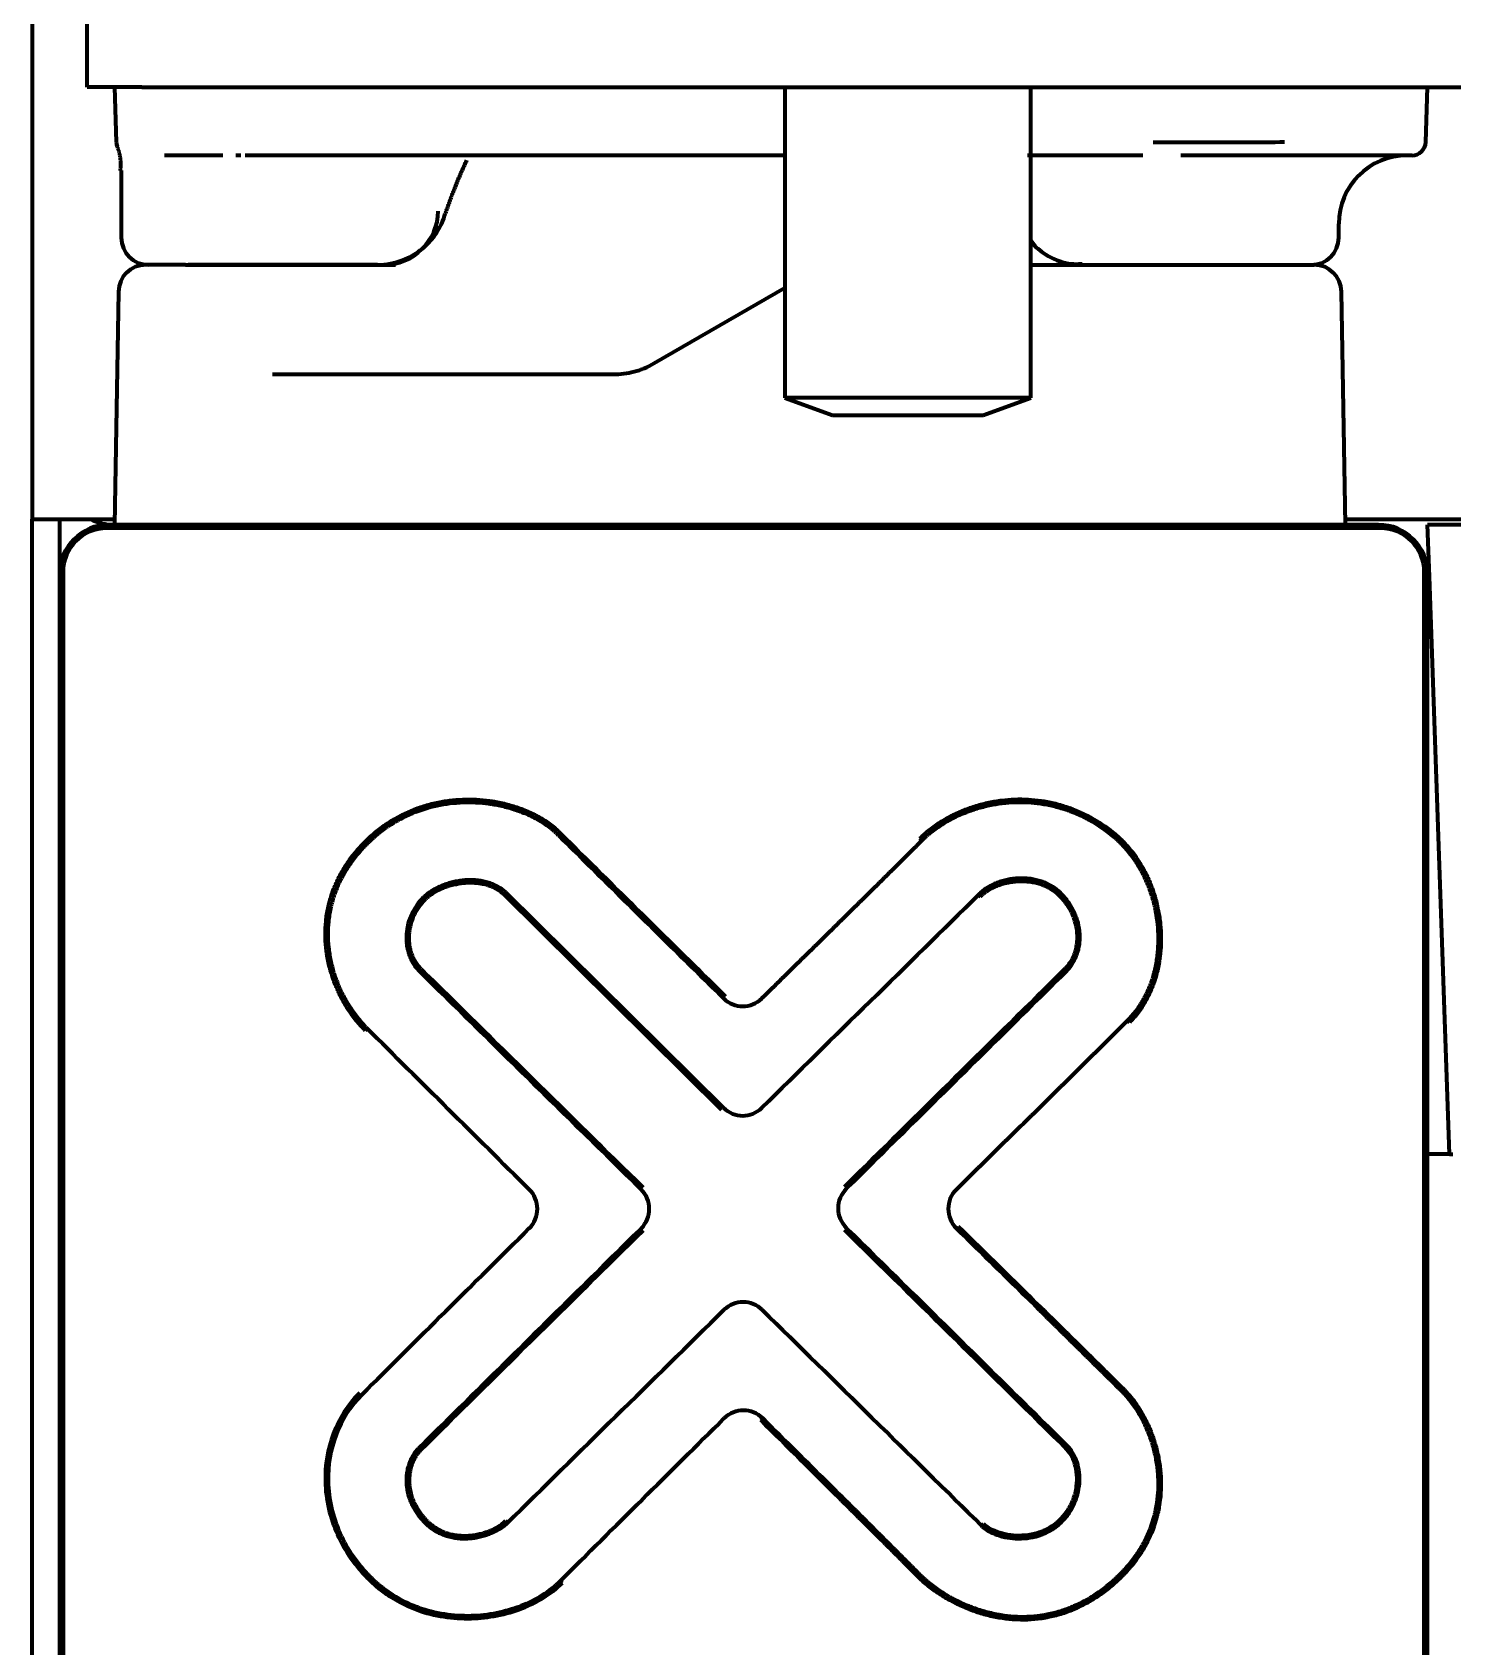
# Model space of a CAD drawing. Header units: inches. Extents: x 904 to 7172, y 213 to 5528.
# Drawn here: x 2797.1 to 2849, y 1995.7 to 2054.7 of the extents above; entities that cross this region are included whole.
import ezdxf

# ---------------------------------------------------------------- set-up
doc = ezdxf.new("R2010")
doc.units = ezdxf.units.IN

msp = doc.modelspace()

# ---------------------------------------------------------------- linework, layer by layer
at = {"linetype": 'Continuous', "lineweight": 70}
for p, q in [((2797.119, 3702.117), (2797.119, 2036.922)), ((2799.119, 2052.722), (2799.119, 3700.722)), ((2801.119, 2052.722), (2799.119, 2052.722)), ((2800.119, 2052.722), (2800.189, 2050.704)), ((2801.119, 2052.722), (2967.119, 2052.722)), ((2824.619, 2052.722), (2824.619, 2041.359)), ((2833.619, 2041.359), (2833.619, 2052.722)), ((2848.048, 2050.704), (2848.119, 2052.722)), ((2804.082, 2050.222), (2801.956, 2050.222)), ((2815.199, 2050.222), (2804.902, 2050.222)), ((2822.601, 2050.222), (2817.007, 2050.222)), ((2837.705, 2050.222), (2836.784, 2050.222)), ((2847.548, 2050.222), (2845.632, 2050.222)), ((2800.369, 2049.672), (2800.369, 2047.222)), ((2844.869, 2047.222), (2844.869, 2047.722)), ((2802.721, 2046.222), (2801.267, 2046.222)), ((2802.721, 2046.222), (2810.399, 2046.222)), ((2809.741, 2046.222), (2802.81, 2046.222)), ((2833.619, 2046.222), (2843.97, 2046.222)), ((2800.267, 2045.239), (2800.119, 2036.722)), ((2819.851, 2042.624), (2824.618, 2045.376)), ((2845.119, 2036.722), (2844.97, 2045.239)), ((2805.902, 2042.222), (2818.351, 2042.222)), ((2833.619, 2041.359), (2824.619, 2041.359)), ((2824.619, 2041.359), (2826.369, 2040.722)), ((2831.869, 2040.722), (2833.619, 2041.359)), ((2826.369, 2040.722), (2831.869, 2040.722)), ((2797.119, 2036.376), (2797.119, 2036.922)), ((2797.119, 2036.922), (2799.119, 2036.922)), ((2797.119, 1990.018), (2797.119, 2036.376)), ((2798.119, 2036.922), (2798.119, 2036.376)), ((2798.119, 2036.376), (2798.119, 2034.922)), ((2799.119, 2036.922), (2800.122, 2036.922)), ((2846.394, 2036.597), (2799.844, 2036.597)), ((2846.319, 2036.722), (2799.919, 2036.722)), ((2845.114, 2036.922), (2871.719, 2036.922)), ((2848.185, 2034.826), (2848.119, 2036.722)), ((2849.387, 2036.722), (2848.119, 2036.722)), ((2798.119, 2034.922), (2798.119, 1988.522)), ((2798.244, 2034.997), (2798.244, 1988.447)), ((2847.994, 1988.447), (2847.994, 2034.997)), ((2848.119, 1988.522), (2848.119, 2034.922)), ((2848.922, 2013.722), (2848.185, 2034.826)), ((2816.362, 2025.361), (2816.433, 2025.431)), ((2829.633, 2025.184), (2829.561, 2025.254)), ((2836.543, 2025.407), (2836.605, 2025.485)), ((2811.41, 2023.097), (2811.481, 2023.026)), ((2814.429, 2023.281), (2814.36, 2023.209)), ((2822.312, 2015.342), (2814.36, 2023.209)), ((2822.382, 2015.413), (2814.429, 2023.281)), ((2831.703, 2023.2), (2831.775, 2023.13)), ((2834.694, 2023.269), (2834.625, 2023.197)), ((2811.257, 2020.417), (2811.328, 2020.488)), ((2834.926, 2020.417), (2834.856, 2020.488)), ((2809.359, 2018.312), (2809.288, 2018.241)), ((2837.147, 2018.6), (2837.218, 2018.529)), ((2848.922, 2013.722), (2848.119, 2013.722)), ((2848.922, 2013.722), (2849.035, 2013.722)), ((2830.895, 2011.003), (2830.965, 2011.074)), ((2836.963, 2005.028), (2837.033, 2005.099)), ((2823.815, 2004.063), (2823.744, 2003.992)), ((2811.226, 2002.954), (2811.296, 2002.883)), ((2834.956, 2003.047), (2834.886, 2002.976)), ((2811.473, 2000.244), (2811.544, 2000.315)), ((2814.49, 2000.244), (2814.42, 2000.315)), ((2831.816, 2000.137), (2831.886, 2000.208)), ((2831.909, 2000.184), (2831.841, 2000.111)), ((2816.48, 1998.038), (2816.41, 1998.108)), ((2829.531, 1998.376), (2829.46, 1998.306))]:
    msp.add_line(p, q, dxfattribs=at)
for centre, radius, start, end in [((2800.689, 2050.722), 0.5, 182, 200.71176), ((2847.548, 2050.722), 0.5, 270, 358), ((2847.369, 2047.722), 2.5, 90, 180), ((2809.958, 2048.222), 2, 270, 359), ((2801.369, 2047.222), 1, 180, 270), ((2835.279, 2048.222), 2, 213.87577, 220.39084), ((2843.869, 2047.222), 1, 270, 0), ((2801.267, 2045.222), 1, 90, 179), ((2835.279, 2048.222), 2, 262.68531, 270), ((2843.97, 2045.222), 1, 1, 90), ((2799.919, 2034.922), 1.8, 90, 180), ((2799.844, 2034.997), 1.6, 90, 180), ((2800.118, 2038.722), 2, 244.16016, 270), ((2846.319, 2034.922), 1.8, 0, 90), ((2846.394, 2034.997), 1.6, 0, 90), ((4243.716, 3464.561), 2026.977, 225.23677, 225.47603), ((4243.716, 3464.561), 2026.877, 225.236811, 225.47603), ((-1482.483, 6400.401), 6145.901, 314.481055, 314.584597), ((6041.111, 5294.03), 4598.751, 225.385511, 225.52738), ((6041.111, 5294.03), 4598.651, 225.38552, 225.52738), ((-2819.547, 7731.504), 8036.665, 314.633821, 314.714601), ((-2819.547, 7731.504), 8036.765, 314.633821, 314.714601), ((2823.085, 2020.126), 1, 225.47603, 314.4864), ((4817.348, 4033.992), 2845.169, 225.109511, 225.277687), ((2823.085, 2016.124), 1, 225.30712, 314.48105), ((2814.58, 2011.716), 1, 314.73047, 45.27769), ((2818.671, 2011.715), 1, 314.61693, 45.52738), ((2827.571, 2011.739), 1, 134.63382, 225.42172), ((2831.595, 2011.717), 1, 134.48075, 225.54834), ((5060.161, -255.091), 3189.776, 134.730473, 134.885454), ((9577.262, -4837.859), 9621.641, 134.61693, 134.685132), ((-3785.93, -4699.843), 9421.512, 45.352629, 45.42172), ((9577.262, -4837.859), 9621.541, 134.61693, 134.685132), ((-3785.93, -4699.843), 9421.412, 45.352632, 45.42172), ((2823.099, 2007.311), 1, 45.50651, 134.48872), ((8265.699, -3533.3), 7767.612, 134.488725, 134.570552), ((-2564.148, -3476.039), 7687.973, 45.422706, 45.506515), ((4859.073, -53.072), 2894.791, 134.713518, 134.88081), ((2823.111, 2003.353), 1, 45.26446, 134.71352)]:
    msp.add_arc(centre, radius, start, end, dxfattribs=at)
for points, degree in [([(2800.217, 2050.543), (2800.387, 2050.126), (2800.329, 2049.671)], 2), ([(2812.226, 2048.097), (2812.535, 2049.05), (2813.003, 2050.042)], 2), ([(2831.703, 2023.2), (2831.715, 2023.211), (2831.727, 2023.223), (2831.739, 2023.234)], 3), ([(2831.815, 2000.136), (2831.823, 2000.128), (2831.832, 2000.119), (2831.841, 2000.111)], 3), ([(2831.885, 2000.208), (2831.893, 2000.2), (2831.901, 2000.192), (2831.909, 2000.184)], 3)]:
    msp.add_open_spline(points, degree=degree, dxfattribs=at)
for points, knots in [([(2842.892, 2050.7), (2842.43, 2050.7), (2841.984, 2050.699), (2841.121, 2050.699), (2840.705, 2050.698), (2839.902, 2050.698), (2839.516, 2050.698), (2839.052, 2050.697), (2838.961, 2050.697), (2838.824, 2050.697), (2838.779, 2050.697), (2838.689, 2050.697), (2838.467, 2050.697), (2838.251, 2050.697), (2838.084, 2050.697)], [0, 0, 0, 0, 0.25, 0.25, 0.5, 0.5, 0.75, 0.75, 0.8125, 0.8125, 0.84375, 0.84375, 0.875, 1, 1, 1, 1]), ([(2804.744, 2050.222), (2804.707, 2050.222), (2804.672, 2050.222), (2804.609, 2050.222), (2804.58, 2050.222), (2804.555, 2050.222)], [0, 0, 0, 0, 0.5, 0.5, 1, 1, 1, 1]), ([(2817.007, 2050.222), (2816.847, 2050.222), (2816.69, 2050.222), (2816.378, 2050.222), (2816.224, 2050.222), (2815.996, 2050.222), (2815.92, 2050.222), (2815.77, 2050.222), (2815.696, 2050.222), (2815.477, 2050.222), (2815.336, 2050.222), (2815.199, 2050.222)], [0, 0, 0, 0, 0.25, 0.25, 0.5, 0.5, 0.625, 0.625, 0.75, 0.75, 1, 1, 1, 1]), ([(2824.684, 2050.222), (2824.626, 2050.222), (2824.564, 2050.222), (2824.431, 2050.222), (2824.36, 2050.222), (2824.247, 2050.222), (2824.208, 2050.222), (2824.128, 2050.222), (2824.086, 2050.222), (2823.96, 2050.222), (2823.786, 2050.222), (2823.601, 2050.222), (2823.457, 2050.222), (2823.408, 2050.222), (2823.31, 2050.222), (2823.26, 2050.222), (2823.111, 2050.222), (2823.01, 2050.222), (2822.807, 2050.222), (2822.704, 2050.222), (2822.601, 2050.222)], [0, 0, 0, 0, 0.125, 0.125, 0.25, 0.25, 0.3125, 0.3125, 0.375, 0.375, 0.5, 0.625, 0.625, 0.6875, 0.6875, 0.75, 0.75, 0.875, 0.875, 1, 1, 1, 1]), ([(2836.784, 2050.222), (2836.648, 2050.222), (2836.508, 2050.222), (2836.291, 2050.222), (2836.217, 2050.222), (2836.104, 2050.222), (2836.067, 2050.222), (2836.009, 2050.222), (2835.99, 2050.222), (2835.952, 2050.222), (2835.933, 2050.222), (2835.761, 2050.222), (2835.607, 2050.222), (2835.377, 2050.222), (2835.3, 2050.222), (2835.185, 2050.222), (2835.146, 2050.222), (2835.07, 2050.222), (2835.032, 2050.222), (2834.919, 2050.222), (2834.844, 2050.222), (2834.733, 2050.222), (2834.697, 2050.222), (2834.624, 2050.222), (2834.588, 2050.222), (2834.411, 2050.222), (2834.276, 2050.222), (2834.085, 2050.222), (2834.023, 2050.222), (2833.933, 2050.222), (2833.904, 2050.222), (2833.846, 2050.222), (2833.818, 2050.222), (2833.681, 2050.222), (2833.581, 2050.222), (2833.493, 2050.222)], [0, 0, 0, 0, 0.125, 0.125, 0.1875, 0.1875, 0.21875, 0.21875, 0.234375, 0.234375, 0.25, 0.25, 0.375, 0.375, 0.4375, 0.4375, 0.46875, 0.46875, 0.5, 0.5, 0.5625, 0.5625, 0.59375, 0.59375, 0.625, 0.625, 0.75, 0.75, 0.8125, 0.8125, 0.84375, 0.84375, 0.875, 0.875, 1, 1, 1, 1]), ([(2842.673, 2050.222), (2842.196, 2050.222), (2841.735, 2050.222), (2840.843, 2050.222), (2840.413, 2050.222), (2839.691, 2050.222), (2839.391, 2050.222), (2839.1, 2050.222)], [0, 0, 0, 0, 0.364573, 0.364573, 0.729145, 0.729145, 1, 1, 1, 1]), ([(2845.632, 2050.222), (2845.588, 2050.222), (2845.532, 2050.222), (2845.399, 2050.222), (2845.322, 2050.222), (2845.147, 2050.222), (2845.048, 2050.222), (2844.829, 2050.222), (2844.71, 2050.222), (2844.519, 2050.222), (2844.452, 2050.222), (2844.349, 2050.222), (2844.314, 2050.222), (2844.243, 2050.222), (2844.207, 2050.222), (2844.025, 2050.222), (2843.872, 2050.222), (2843.553, 2050.222), (2843.386, 2050.222), (2843.04, 2050.222), (2842.86, 2050.222), (2842.673, 2050.222)], [0, 0, 0, 0, 0.125, 0.125, 0.25, 0.25, 0.375, 0.375, 0.5, 0.5, 0.5625, 0.5625, 0.59375, 0.59375, 0.625, 0.625, 0.75, 0.75, 0.875, 0.875, 1, 1, 1, 1]), ([(2809.74, 2046.225), (2810.063, 2046.227), (2810.607, 2046.324), (2811.3, 2046.713), (2811.776, 2047.194), (2812.072, 2047.666), (2812.178, 2047.976), (2812.21, 2048.101)], [0, 0, 0, 0, 0.277003, 0.500772, 0.699755, 0.882713, 1, 1, 1, 1]), ([(2833.604, 2047.065), (2833.769, 2046.887), (2834.185, 2046.537), (2834.863, 2046.249), (2835.324, 2046.245), (2835.495, 2046.263)], [0, 0, 0, 0, 0.343687, 0.764895, 1, 1, 1, 1]), ([(2818.351, 2042.222), (2818.48, 2042.222), (2818.738, 2042.238), (2818.992, 2042.288), (2819.182, 2042.338), (2819.245, 2042.357), (2819.339, 2042.389), (2819.37, 2042.4), (2819.432, 2042.423), (2819.463, 2042.435), (2819.616, 2042.498), (2819.735, 2042.557), (2819.851, 2042.624)], [0, 0, 0, 0, 0.25, 0.5, 0.5, 0.625, 0.625, 0.6875, 0.6875, 0.75, 0.75, 1, 1, 1, 1]), ([(2809.288, 2018.241), (2809.259, 2018.27), (2809.231, 2018.3), (2809.174, 2018.359), (2809.091, 2018.449), (2809.012, 2018.542), (2808.86, 2018.731), (2808.765, 2018.861), (2808.587, 2019.131), (2808.505, 2019.27), (2808.391, 2019.484), (2808.355, 2019.557), (2808.303, 2019.667), (2808.286, 2019.705), (2808.252, 2019.779), (2808.236, 2019.817), (2808.158, 2020.005), (2808.103, 2020.157), (2808.007, 2020.466), (2807.967, 2020.623), (2807.917, 2020.861), (2807.903, 2020.941), (2807.884, 2021.061), (2807.878, 2021.101), (2807.868, 2021.182), (2807.863, 2021.223), (2807.841, 2021.426), (2807.832, 2021.588), (2807.831, 2021.911), (2807.839, 2022.073), (2807.872, 2022.394), (2807.897, 2022.554), (2807.939, 2022.754), (2807.948, 2022.794), (2807.968, 2022.873), (2807.998, 2022.992), (2808.079, 2023.263), (2808.225, 2023.638), (2808.372, 2023.924), (2808.494, 2024.133), (2808.536, 2024.202), (2808.602, 2024.304), (2808.625, 2024.338), (2808.671, 2024.405), (2808.694, 2024.439), (2808.813, 2024.604), (2808.915, 2024.731), (2809.127, 2024.974), (2809.238, 2025.091), (2809.469, 2025.315), (2809.59, 2025.422), (2809.778, 2025.574), (2809.843, 2025.624), (2809.941, 2025.696), (2809.974, 2025.72), (2810.041, 2025.766), (2810.075, 2025.789), (2810.177, 2025.857), (2810.246, 2025.9), (2810.352, 2025.963), (2810.387, 2025.984), (2810.458, 2026.024), (2810.494, 2026.043), (2810.674, 2026.139), (2810.82, 2026.209), (2811.118, 2026.333), (2811.269, 2026.388), (2811.576, 2026.484), (2811.732, 2026.525), (2811.969, 2026.576), (2812.049, 2026.591), (2812.209, 2026.618), (2812.29, 2026.63), (2812.533, 2026.66), (2812.856, 2026.685), (2813.179, 2026.683), (2813.502, 2026.666), (2813.664, 2026.651), (2813.865, 2026.624), (2813.906, 2026.618), (2813.986, 2026.605), (2814.026, 2026.598), (2814.147, 2026.576), (2814.226, 2026.56), (2814.463, 2026.506), (2814.619, 2026.464), (2814.926, 2026.364), (2815.077, 2026.308), (2815.3, 2026.211), (2815.374, 2026.176), (2815.484, 2026.122), (2815.52, 2026.103), (2815.592, 2026.064), (2815.628, 2026.045), (2815.805, 2025.943), (2815.94, 2025.854), (2816.134, 2025.707), (2816.197, 2025.656), (2816.288, 2025.575), (2816.318, 2025.547), (2816.376, 2025.49), (2816.405, 2025.461), (2816.433, 2025.431)], [0, 0, 0, 0, 0.007813, 0.007813, 0.015625, 0.03125, 0.03125, 0.0625, 0.0625, 0.09375, 0.09375, 0.109375, 0.109375, 0.117188, 0.117188, 0.125, 0.125, 0.15625, 0.15625, 0.1875, 0.1875, 0.203125, 0.203125, 0.210938, 0.210938, 0.21875, 0.21875, 0.25, 0.25, 0.28125, 0.28125, 0.3125, 0.3125, 0.320313, 0.320313, 0.328125, 0.34375, 0.375, 0.40625, 0.40625, 0.421875, 0.421875, 0.429687, 0.429687, 0.4375, 0.4375, 0.46875, 0.46875, 0.5, 0.5, 0.53125, 0.53125, 0.546875, 0.546875, 0.554687, 0.554687, 0.5625, 0.5625, 0.578125, 0.578125, 0.585937, 0.585937, 0.59375, 0.59375, 0.625, 0.625, 0.65625, 0.65625, 0.6875, 0.6875, 0.703125, 0.703125, 0.71875, 0.71875, 0.75, 0.78125, 0.78125, 0.8125, 0.8125, 0.820312, 0.820312, 0.828125, 0.828125, 0.84375, 0.84375, 0.875, 0.875, 0.90625, 0.90625, 0.921875, 0.921875, 0.929687, 0.929687, 0.9375, 0.9375, 0.96875, 0.96875, 0.984375, 0.984375, 0.992187, 0.992187, 1, 1, 1, 1]), ([(2809.359, 2018.312), (2809.33, 2018.341), (2809.302, 2018.369), (2809.247, 2018.428), (2809.166, 2018.516), (2809.089, 2018.607), (2808.939, 2018.792), (2808.846, 2018.92), (2808.672, 2019.184), (2808.592, 2019.32), (2808.48, 2019.531), (2808.444, 2019.602), (2808.393, 2019.71), (2808.376, 2019.746), (2808.344, 2019.82), (2808.328, 2019.856), (2808.252, 2020.041), (2808.197, 2020.19), (2808.104, 2020.493), (2808.064, 2020.646), (2808.016, 2020.88), (2808.001, 2020.958), (2807.983, 2021.076), (2807.977, 2021.115), (2807.967, 2021.195), (2807.962, 2021.235), (2807.941, 2021.434), (2807.932, 2021.592), (2807.932, 2021.909), (2807.939, 2022.067), (2807.972, 2022.382), (2807.996, 2022.539), (2808.038, 2022.735), (2808.047, 2022.774), (2808.065, 2022.852), (2808.095, 2022.968), (2808.175, 2023.234), (2808.318, 2023.601), (2808.463, 2023.881), (2808.582, 2024.086), (2808.624, 2024.153), (2808.689, 2024.253), (2808.711, 2024.287), (2808.756, 2024.352), (2808.779, 2024.385), (2808.896, 2024.547), (2808.995, 2024.671), (2809.203, 2024.91), (2809.312, 2025.024), (2809.539, 2025.243), (2809.657, 2025.348), (2809.842, 2025.497), (2809.905, 2025.546), (2810.002, 2025.616), (2810.034, 2025.64), (2810.1, 2025.685), (2810.133, 2025.708), (2810.233, 2025.774), (2810.301, 2025.817), (2810.404, 2025.878), (2810.439, 2025.898), (2810.509, 2025.937), (2810.544, 2025.957), (2810.72, 2026.051), (2810.864, 2026.118), (2811.301, 2026.301), (2811.602, 2026.395), (2811.99, 2026.478), (2812.068, 2026.493), (2812.225, 2026.52), (2812.305, 2026.531), (2812.542, 2026.56), (2812.859, 2026.585), (2813.176, 2026.583), (2813.492, 2026.567), (2813.65, 2026.552), (2813.848, 2026.525), (2813.888, 2026.519), (2813.967, 2026.507), (2814.006, 2026.5), (2814.124, 2026.479), (2814.202, 2026.463), (2814.434, 2026.411), (2814.587, 2026.369), (2814.888, 2026.272), (2815.036, 2026.216), (2815.255, 2026.121), (2815.327, 2026.088), (2815.47, 2026.017), (2815.541, 2025.979), (2815.749, 2025.86), (2815.882, 2025.773), (2816.071, 2025.63), (2816.132, 2025.58), (2816.22, 2025.501), (2816.249, 2025.474), (2816.307, 2025.419), (2816.334, 2025.39), (2816.362, 2025.361)], [0, 0, 0, 0, 0.007812, 0.007812, 0.015625, 0.03125, 0.03125, 0.0625, 0.0625, 0.09375, 0.09375, 0.109375, 0.109375, 0.117187, 0.117187, 0.125, 0.125, 0.15625, 0.15625, 0.1875, 0.1875, 0.203125, 0.203125, 0.210937, 0.210937, 0.21875, 0.21875, 0.25, 0.25, 0.28125, 0.28125, 0.3125, 0.3125, 0.320312, 0.320312, 0.328125, 0.34375, 0.375, 0.40625, 0.40625, 0.421875, 0.421875, 0.429687, 0.429687, 0.4375, 0.4375, 0.46875, 0.46875, 0.5, 0.5, 0.53125, 0.53125, 0.546875, 0.546875, 0.554687, 0.554687, 0.5625, 0.5625, 0.578125, 0.578125, 0.585937, 0.585937, 0.59375, 0.59375, 0.625, 0.625, 0.6875, 0.6875, 0.703125, 0.703125, 0.71875, 0.71875, 0.75, 0.78125, 0.78125, 0.8125, 0.8125, 0.820312, 0.820312, 0.828125, 0.828125, 0.84375, 0.84375, 0.875, 0.875, 0.90625, 0.90625, 0.921875, 0.921875, 0.9375, 0.9375, 0.96875, 0.96875, 0.984375, 0.984375, 0.992187, 0.992187, 1, 1, 1, 1]), ([(2829.561, 2025.254), (2829.618, 2025.312), (2829.677, 2025.367), (2829.768, 2025.448), (2829.798, 2025.474), (2829.86, 2025.526), (2829.891, 2025.552), (2830.049, 2025.677), (2830.179, 2025.769), (2830.448, 2025.939), (2830.586, 2026.018), (2830.87, 2026.163), (2831.015, 2026.229), (2831.239, 2026.318), (2831.315, 2026.347), (2831.467, 2026.4), (2831.543, 2026.425), (2831.772, 2026.494), (2831.927, 2026.534), (2832.238, 2026.6), (2832.551, 2026.652), (2832.87, 2026.678), (2833.07, 2026.685), (2833.111, 2026.686), (2833.191, 2026.687), (2833.232, 2026.687), (2833.352, 2026.686), (2833.433, 2026.683), (2833.672, 2026.67), (2833.831, 2026.655), (2834.146, 2026.609), (2834.459, 2026.55), (2834.767, 2026.462), (2834.958, 2026.397), (2834.996, 2026.384), (2835.072, 2026.357), (2835.185, 2026.314), (2835.371, 2026.237), (2835.517, 2026.169), (2835.661, 2026.097), (2835.733, 2026.06), (2836.085, 2025.865), (2836.352, 2025.686), (2836.605, 2025.485)], [0, 0, 0, 0, 0.03125, 0.03125, 0.046875, 0.046875, 0.0625, 0.0625, 0.125, 0.125, 0.1875, 0.1875, 0.25, 0.25, 0.28125, 0.28125, 0.3125, 0.3125, 0.375, 0.375, 0.4375, 0.5, 0.5, 0.515625, 0.515625, 0.53125, 0.53125, 0.5625, 0.5625, 0.625, 0.625, 0.6875, 0.75, 0.75, 0.765625, 0.765625, 0.78125, 0.8125, 0.84375, 0.84375, 0.875, 0.875, 1, 1, 1, 1]), ([(2829.633, 2025.184), (2829.688, 2025.24), (2829.746, 2025.295), (2829.835, 2025.374), (2829.865, 2025.4), (2829.926, 2025.451), (2829.956, 2025.476), (2830.111, 2025.598), (2830.239, 2025.688), (2830.502, 2025.856), (2830.638, 2025.933), (2830.917, 2026.074), (2831.059, 2026.139), (2831.279, 2026.227), (2831.353, 2026.255), (2831.502, 2026.307), (2831.577, 2026.331), (2831.802, 2026.399), (2831.954, 2026.438), (2832.259, 2026.502), (2832.566, 2026.553), (2832.879, 2026.578), (2833.076, 2026.585), (2833.115, 2026.586), (2833.194, 2026.587), (2833.234, 2026.587), (2833.352, 2026.586), (2833.431, 2026.583), (2833.666, 2026.57), (2833.822, 2026.555), (2834.131, 2026.51), (2834.438, 2026.452), (2834.74, 2026.365), (2834.927, 2026.302), (2834.965, 2026.289), (2835.039, 2026.262), (2835.15, 2026.22), (2835.332, 2026.145), (2835.475, 2026.078), (2835.617, 2026.008), (2835.687, 2025.971), (2836.033, 2025.78), (2836.295, 2025.604), (2836.543, 2025.407)], [0, 0, 0, 0, 0.03125, 0.03125, 0.046875, 0.046875, 0.0625, 0.0625, 0.125, 0.125, 0.1875, 0.1875, 0.25, 0.25, 0.28125, 0.28125, 0.3125, 0.3125, 0.375, 0.375, 0.4375, 0.5, 0.5, 0.515625, 0.515625, 0.53125, 0.53125, 0.5625, 0.5625, 0.625, 0.625, 0.6875, 0.75, 0.75, 0.765625, 0.765625, 0.78125, 0.8125, 0.84375, 0.84375, 0.875, 0.875, 1, 1, 1, 1]), ([(2823.786, 2019.413), (2824.275, 2019.893), (2824.763, 2020.373), (2825.739, 2021.333), (2826.227, 2021.813), (2827.202, 2022.774), (2827.69, 2023.254), (2828.42, 2023.976), (2828.663, 2024.217), (2829.028, 2024.579), (2829.149, 2024.699), (2829.331, 2024.881), (2829.391, 2024.941), (2829.512, 2025.062), (2829.572, 2025.123), (2829.633, 2025.184)], [0, 0, 0, 0, 0.25, 0.25, 0.5, 0.5, 0.75, 0.75, 0.875, 0.875, 0.9375, 0.9375, 0.96875, 0.96875, 1, 1, 1, 1]), ([(2836.543, 2025.407), (2836.668, 2025.307), (2836.786, 2025.201), (2837.009, 2024.976), (2837.113, 2024.858), (2837.261, 2024.672), (2837.332, 2024.577), (2837.4, 2024.479), (2837.444, 2024.412), (2837.466, 2024.379), (2837.573, 2024.21), (2837.651, 2024.072), (2837.792, 2023.79), (2837.856, 2023.647), (2837.97, 2023.353), (2838.02, 2023.204), (2838.086, 2022.975), (2838.106, 2022.899), (2838.133, 2022.782), (2838.142, 2022.743), (2838.159, 2022.665), (2838.167, 2022.627), (2838.204, 2022.432), (2838.25, 2022.119), (2838.268, 2021.804), (2838.272, 2021.489), (2838.267, 2021.331), (2838.251, 2021.133), (2838.247, 2021.093), (2838.239, 2021.014), (2838.234, 2020.974), (2838.219, 2020.856), (2838.207, 2020.777), (2838.164, 2020.541), (2838.129, 2020.387), (2838.041, 2020.083), (2837.989, 2019.934), (2837.869, 2019.643), (2837.8, 2019.5), (2837.701, 2019.326), (2837.681, 2019.291), (2837.64, 2019.223), (2837.576, 2019.122), (2837.508, 2019.024), (2837.364, 2018.834), (2837.26, 2018.714), (2837.147, 2018.6)], [0, 0, 0, 0, 0.0625, 0.0625, 0.125, 0.125, 0.15625, 0.171875, 0.171875, 0.1875, 0.1875, 0.25, 0.25, 0.3125, 0.3125, 0.375, 0.375, 0.40625, 0.40625, 0.421875, 0.421875, 0.4375, 0.4375, 0.5, 0.5625, 0.5625, 0.625, 0.625, 0.640625, 0.640625, 0.65625, 0.65625, 0.6875, 0.6875, 0.75, 0.75, 0.8125, 0.8125, 0.875, 0.875, 0.890625, 0.890625, 0.90625, 0.9375, 0.9375, 1, 1, 1, 1]), ([(2836.605, 2025.485), (2836.733, 2025.383), (2836.854, 2025.275), (2837.081, 2025.045), (2837.188, 2024.924), (2837.339, 2024.734), (2837.412, 2024.637), (2837.482, 2024.537), (2837.527, 2024.469), (2837.549, 2024.435), (2837.658, 2024.263), (2837.738, 2024.121), (2837.883, 2023.833), (2837.948, 2023.686), (2838.064, 2023.386), (2838.115, 2023.234), (2838.182, 2023), (2838.203, 2022.922), (2838.231, 2022.803), (2838.24, 2022.763), (2838.257, 2022.683), (2838.266, 2022.644), (2838.304, 2022.444), (2838.35, 2022.125), (2838.368, 2021.803), (2838.372, 2021.481), (2838.366, 2021.319), (2838.35, 2021.117), (2838.346, 2021.076), (2838.337, 2020.995), (2838.333, 2020.955), (2838.322, 2020.874), (2838.316, 2020.833), (2838.304, 2020.753), (2838.297, 2020.713), (2838.261, 2020.512), (2838.224, 2020.354), (2838.133, 2020.044), (2838.08, 2019.892), (2837.956, 2019.594), (2837.886, 2019.448), (2837.785, 2019.271), (2837.764, 2019.235), (2837.722, 2019.166), (2837.657, 2019.062), (2837.587, 2018.963), (2837.44, 2018.768), (2837.334, 2018.645), (2837.218, 2018.529)], [0, 0, 0, 0, 0.0625, 0.0625, 0.125, 0.125, 0.15625, 0.171875, 0.171875, 0.1875, 0.1875, 0.25, 0.25, 0.3125, 0.3125, 0.375, 0.375, 0.40625, 0.40625, 0.421875, 0.421875, 0.4375, 0.4375, 0.5, 0.5625, 0.5625, 0.625, 0.625, 0.640625, 0.640625, 0.65625, 0.65625, 0.671875, 0.671875, 0.6875, 0.6875, 0.75, 0.75, 0.8125, 0.8125, 0.875, 0.875, 0.890625, 0.890625, 0.90625, 0.9375, 0.9375, 1, 1, 1, 1]), ([(2814.429, 2023.281), (2814.427, 2023.283), (2814.426, 2023.284), (2814.422, 2023.287), (2814.418, 2023.292), (2814.406, 2023.302), (2814.384, 2023.322), (2814.338, 2023.36), (2814.297, 2023.391), (2814.213, 2023.449), (2814.154, 2023.485), (2814.063, 2023.532), (2814.032, 2023.547), (2813.969, 2023.575), (2813.937, 2023.588), (2813.841, 2023.625), (2813.776, 2023.645), (2813.645, 2023.679), (2813.578, 2023.693), (2813.444, 2023.715), (2813.376, 2023.722), (2813.273, 2023.729), (2813.239, 2023.731), (2813.17, 2023.733), (2813.136, 2023.733), (2813.032, 2023.732), (2812.963, 2023.728), (2812.827, 2023.716), (2812.692, 2023.699), (2812.558, 2023.672), (2812.426, 2023.641), (2812.36, 2023.622), (2812.262, 2023.592), (2812.23, 2023.581), (2812.165, 2023.558), (2812.133, 2023.545), (2812.037, 2023.507), (2811.975, 2023.479), (2811.853, 2023.418), (2811.793, 2023.385), (2811.677, 2023.314), (2811.621, 2023.275), (2811.539, 2023.212), (2811.512, 2023.19), (2811.46, 2023.145), (2811.435, 2023.121), (2811.41, 2023.097)], [0, 0, 0, 0, 0.001953, 0.001953, 0.003906, 0.007812, 0.015625, 0.03125, 0.0625, 0.0625, 0.125, 0.125, 0.15625, 0.15625, 0.1875, 0.1875, 0.25, 0.25, 0.3125, 0.3125, 0.375, 0.375, 0.40625, 0.40625, 0.4375, 0.4375, 0.5, 0.5, 0.5625, 0.625, 0.625, 0.6875, 0.6875, 0.71875, 0.71875, 0.75, 0.75, 0.8125, 0.8125, 0.875, 0.875, 0.9375, 0.9375, 0.96875, 0.96875, 1, 1, 1, 1]), ([(2814.36, 2023.209), (2814.311, 2023.254), (2814.26, 2023.295), (2814.153, 2023.369), (2814.097, 2023.402), (2814.01, 2023.447), (2813.98, 2023.461), (2813.92, 2023.487), (2813.89, 2023.5), (2813.798, 2023.534), (2813.736, 2023.553), (2813.611, 2023.584), (2813.547, 2023.597), (2813.419, 2023.617), (2813.354, 2023.624), (2813.256, 2023.63), (2813.223, 2023.632), (2813.158, 2023.633), (2813.125, 2023.633), (2813.027, 2023.632), (2812.961, 2023.628), (2812.766, 2023.61), (2812.638, 2023.589), (2812.449, 2023.543), (2812.387, 2023.526), (2812.293, 2023.497), (2812.263, 2023.486), (2812.201, 2023.464), (2812.17, 2023.453), (2812.079, 2023.416), (2812.02, 2023.389), (2811.903, 2023.332), (2811.846, 2023.3), (2811.735, 2023.232), (2811.682, 2023.196), (2811.604, 2023.136), (2811.578, 2023.115), (2811.528, 2023.072), (2811.504, 2023.049), (2811.481, 2023.026)], [0, 0, 0, 0, 0.0625, 0.0625, 0.125, 0.125, 0.15625, 0.15625, 0.1875, 0.1875, 0.25, 0.25, 0.3125, 0.3125, 0.375, 0.375, 0.40625, 0.40625, 0.4375, 0.4375, 0.5, 0.5, 0.625, 0.625, 0.6875, 0.6875, 0.71875, 0.71875, 0.75, 0.75, 0.8125, 0.8125, 0.875, 0.875, 0.9375, 0.9375, 0.96875, 0.96875, 1, 1, 1, 1]), ([(2834.694, 2023.269), (2834.597, 2023.364), (2834.49, 2023.445), (2834.345, 2023.532), (2834.316, 2023.549), (2834.256, 2023.58), (2834.225, 2023.595), (2834.134, 2023.637), (2834.072, 2023.661), (2833.945, 2023.704), (2833.881, 2023.722), (2833.783, 2023.745), (2833.75, 2023.752), (2833.684, 2023.765), (2833.651, 2023.77), (2833.55, 2023.784), (2833.416, 2023.797), (2833.281, 2023.799), (2833.18, 2023.796), (2833.146, 2023.794), (2833.079, 2023.79), (2833.045, 2023.787), (2832.945, 2023.776), (2832.879, 2023.767), (2832.747, 2023.742), (2832.682, 2023.727), (2832.552, 2023.693), (2832.488, 2023.673), (2832.392, 2023.638), (2832.361, 2023.626), (2832.298, 2023.601), (2832.268, 2023.587), (2832.176, 2023.545), (2832.117, 2023.514), (2832.001, 2023.446), (2831.945, 2023.409), (2831.878, 2023.358), (2831.864, 2023.347), (2831.838, 2023.326), (2831.799, 2023.293), (2831.762, 2023.259), (2831.738, 2023.235)], [0, 0, 0, 0, 0.125, 0.125, 0.15625, 0.15625, 0.1875, 0.1875, 0.25, 0.25, 0.3125, 0.3125, 0.34375, 0.34375, 0.375, 0.375, 0.4375, 0.5, 0.5, 0.53125, 0.53125, 0.5625, 0.5625, 0.625, 0.625, 0.6875, 0.6875, 0.75, 0.75, 0.78125, 0.78125, 0.8125, 0.8125, 0.875, 0.875, 0.9375, 0.9375, 0.953125, 0.953125, 0.96875, 1, 1, 1, 1]), ([(2831.775, 2023.13), (2831.786, 2023.142), (2831.798, 2023.153), (2831.821, 2023.177), (2831.856, 2023.211), (2831.894, 2023.243), (2831.945, 2023.284), (2831.971, 2023.303), (2832.024, 2023.341), (2832.052, 2023.358), (2832.134, 2023.409), (2832.191, 2023.44), (2832.308, 2023.497), (2832.368, 2023.522), (2832.46, 2023.557), (2832.491, 2023.567), (2832.553, 2023.588), (2832.584, 2023.597), (2832.677, 2023.623), (2832.74, 2023.638), (2832.867, 2023.663), (2832.931, 2023.673), (2833.028, 2023.685), (2833.06, 2023.688), (2833.125, 2023.693), (2833.158, 2023.695), (2833.256, 2023.699), (2833.386, 2023.698), (2833.516, 2023.687), (2833.613, 2023.675), (2833.645, 2023.67), (2833.71, 2023.658), (2833.741, 2023.652), (2833.836, 2023.631), (2833.899, 2023.614), (2834.021, 2023.573), (2834.081, 2023.55), (2834.17, 2023.511), (2834.199, 2023.496), (2834.257, 2023.466), (2834.286, 2023.451), (2834.427, 2023.368), (2834.531, 2023.289), (2834.625, 2023.197)], [0, 0, 0, 0, 0.015625, 0.015625, 0.03125, 0.0625, 0.0625, 0.09375, 0.09375, 0.125, 0.125, 0.1875, 0.1875, 0.25, 0.25, 0.28125, 0.28125, 0.3125, 0.3125, 0.375, 0.375, 0.4375, 0.4375, 0.46875, 0.46875, 0.5, 0.5, 0.5625, 0.625, 0.625, 0.65625, 0.65625, 0.6875, 0.6875, 0.75, 0.75, 0.8125, 0.8125, 0.84375, 0.84375, 0.875, 0.875, 1, 1, 1, 1]), ([(2811.41, 2023.097), (2811.322, 2023.009), (2811.243, 2022.914), (2811.154, 2022.787), (2811.137, 2022.761), (2811.104, 2022.709), (2811.088, 2022.682), (2811.041, 2022.602), (2811.013, 2022.547), (2810.935, 2022.38), (2810.893, 2022.265), (2810.853, 2022.115), (2810.846, 2022.085), (2810.833, 2022.024), (2810.827, 2021.994), (2810.811, 2021.902), (2810.795, 2021.781), (2810.791, 2021.658), (2810.792, 2021.535), (2810.796, 2021.473), (2810.805, 2021.381), (2810.809, 2021.35), (2810.819, 2021.288), (2810.825, 2021.258), (2810.837, 2021.197), (2810.844, 2021.167), (2810.86, 2021.106), (2810.869, 2021.077), (2810.897, 2020.989), (2810.919, 2020.931), (2810.969, 2020.819), (2810.998, 2020.764), (2811.045, 2020.685), (2811.062, 2020.659), (2811.097, 2020.607), (2811.115, 2020.582), (2811.172, 2020.508), (2811.213, 2020.461), (2811.257, 2020.417)], [0, 0, 0, 0, 0.125, 0.125, 0.15625, 0.15625, 0.1875, 0.1875, 0.25, 0.25, 0.375, 0.375, 0.40625, 0.40625, 0.4375, 0.4375, 0.5, 0.5625, 0.5625, 0.625, 0.625, 0.65625, 0.65625, 0.6875, 0.6875, 0.71875, 0.71875, 0.75, 0.75, 0.8125, 0.8125, 0.875, 0.875, 0.90625, 0.90625, 0.9375, 0.9375, 1, 1, 1, 1]), ([(2811.328, 2020.488), (2811.286, 2020.53), (2811.247, 2020.574), (2811.193, 2020.644), (2811.176, 2020.668), (2811.143, 2020.717), (2811.127, 2020.742), (2811.083, 2020.817), (2811.056, 2020.869), (2811.009, 2020.975), (2810.989, 2021.03), (2810.962, 2021.114), (2810.954, 2021.142), (2810.94, 2021.199), (2810.933, 2021.228), (2810.921, 2021.285), (2810.916, 2021.314), (2810.907, 2021.372), (2810.904, 2021.402), (2810.895, 2021.49), (2810.892, 2021.548), (2810.891, 2021.664), (2810.896, 2021.78), (2810.911, 2021.896), (2810.926, 2021.982), (2810.932, 2022.011), (2810.945, 2022.068), (2810.952, 2022.097), (2810.99, 2022.238), (2811.03, 2022.348), (2811.104, 2022.506), (2811.131, 2022.558), (2811.175, 2022.634), (2811.19, 2022.659), (2811.222, 2022.709), (2811.238, 2022.733), (2811.322, 2022.853), (2811.398, 2022.943), (2811.481, 2023.026)], [0, 0, 0, 0, 0.0625, 0.0625, 0.09375, 0.09375, 0.125, 0.125, 0.1875, 0.1875, 0.25, 0.25, 0.28125, 0.28125, 0.3125, 0.3125, 0.34375, 0.34375, 0.375, 0.375, 0.4375, 0.4375, 0.5, 0.5625, 0.5625, 0.59375, 0.59375, 0.625, 0.625, 0.75, 0.75, 0.8125, 0.8125, 0.84375, 0.84375, 0.875, 0.875, 1, 1, 1, 1]), ([(2834.625, 2023.197), (2834.67, 2023.153), (2834.714, 2023.107), (2834.797, 2023.013), (2834.836, 2022.964), (2834.948, 2022.814), (2835.014, 2022.708), (2835.086, 2022.568), (2835.1, 2022.539), (2835.126, 2022.482), (2835.139, 2022.453), (2835.175, 2022.366), (2835.196, 2022.307), (2835.251, 2022.128), (2835.277, 2022.006), (2835.296, 2021.849), (2835.299, 2021.818), (2835.303, 2021.755), (2835.305, 2021.723), (2835.307, 2021.629), (2835.305, 2021.566), (2835.298, 2021.472), (2835.295, 2021.441), (2835.287, 2021.378), (2835.282, 2021.347), (2835.265, 2021.254), (2835.251, 2021.193), (2835.215, 2021.073), (2835.194, 2021.014), (2835.157, 2020.928), (2835.137, 2020.885), (2835.116, 2020.843), (2835.101, 2020.816), (2835.093, 2020.802), (2835.053, 2020.733), (2834.983, 2020.628), (2834.9, 2020.533), (2834.855, 2020.488)], [0, 0, 0, 0, 0.0625, 0.0625, 0.125, 0.125, 0.25, 0.25, 0.28125, 0.28125, 0.3125, 0.3125, 0.375, 0.375, 0.5, 0.5, 0.53125, 0.53125, 0.5625, 0.5625, 0.625, 0.625, 0.65625, 0.65625, 0.6875, 0.6875, 0.75, 0.75, 0.8125, 0.8125, 0.84375, 0.859375, 0.859375, 0.875, 0.875, 0.9375, 1, 1, 1, 1]), ([(2834.926, 2020.417), (2834.973, 2020.465), (2835.06, 2020.564), (2835.134, 2020.675), (2835.176, 2020.747), (2835.185, 2020.761), (2835.201, 2020.79), (2835.224, 2020.834), (2835.245, 2020.879), (2835.284, 2020.97), (2835.306, 2021.032), (2835.345, 2021.157), (2835.36, 2021.221), (2835.379, 2021.319), (2835.384, 2021.352), (2835.393, 2021.418), (2835.397, 2021.451), (2835.405, 2021.55), (2835.407, 2021.616), (2835.405, 2021.715), (2835.404, 2021.749), (2835.4, 2021.815), (2835.397, 2021.848), (2835.378, 2022.013), (2835.351, 2022.142), (2835.293, 2022.33), (2835.271, 2022.392), (2835.234, 2022.484), (2835.221, 2022.515), (2835.194, 2022.575), (2835.179, 2022.605), (2835.104, 2022.753), (2835.034, 2022.865), (2834.917, 2023.023), (2834.875, 2023.075), (2834.788, 2023.174), (2834.742, 2023.223), (2834.694, 2023.269)], [0, 0, 0, 0, 0.0625, 0.125, 0.125, 0.140625, 0.140625, 0.15625, 0.1875, 0.1875, 0.25, 0.25, 0.3125, 0.3125, 0.34375, 0.34375, 0.375, 0.375, 0.4375, 0.4375, 0.46875, 0.46875, 0.5, 0.5, 0.625, 0.625, 0.6875, 0.6875, 0.71875, 0.71875, 0.75, 0.75, 0.875, 0.875, 0.9375, 0.9375, 1, 1, 1, 1]), ([(2837.147, 2018.6), (2837.018, 2018.471), (2836.888, 2018.342), (2836.629, 2018.083), (2836.499, 2017.954), (2836.109, 2017.568), (2835.329, 2016.795), (2834.547, 2016.024), (2833.504, 2014.996), (2832.983, 2014.483), (2831.939, 2013.456), (2831.417, 2012.943), (2830.894, 2012.43)], [0, 0, 0, 0, 0.0625, 0.0625, 0.125, 0.125, 0.25, 0.5, 0.5, 0.75, 0.75, 1, 1, 1, 1]), ([(2830.895, 2011.003), (2831.908, 2010.009), (2832.921, 2009.015), (2834.439, 2007.522), (2834.944, 2007.024), (2835.702, 2006.277), (2836.081, 2005.903), (2836.459, 2005.529), (2836.711, 2005.279), (2836.837, 2005.154), (2836.963, 2005.028)], [0, 0, 0, 0, 0.5, 0.5, 0.75, 0.75, 0.875, 0.9375, 0.9375, 1, 1, 1, 1]), ([(2830.965, 2011.074), (2831.978, 2010.08), (2832.991, 2009.086), (2834.509, 2007.593), (2835.015, 2007.095), (2835.773, 2006.348), (2836.152, 2005.974), (2836.53, 2005.6), (2836.782, 2005.35), (2836.908, 2005.225), (2837.033, 2005.099)], [0, 0, 0, 0, 0.5, 0.5, 0.75, 0.75, 0.875, 0.9375, 0.9375, 1, 1, 1, 1]), ([(2837.033, 2005.099), (2837.093, 2005.04), (2837.149, 2004.978), (2837.232, 2004.883), (2837.259, 2004.851), (2837.311, 2004.786), (2837.337, 2004.753), (2837.462, 2004.588), (2837.554, 2004.45), (2837.724, 2004.166), (2837.801, 2004.02), (2837.907, 2003.795), (2837.941, 2003.718), (2837.988, 2003.603), (2838.004, 2003.564), (2838.034, 2003.486), (2838.048, 2003.447), (2838.118, 2003.251), (2838.167, 2003.093), (2838.248, 2002.773), (2838.282, 2002.611), (2838.321, 2002.365), (2838.332, 2002.283), (2838.345, 2002.159), (2838.349, 2002.117), (2838.356, 2002.034), (2838.359, 2001.992), (2838.371, 2001.784), (2838.373, 2001.618), (2838.359, 2001.288), (2838.343, 2001.124), (2838.307, 2000.878), (2838.286, 2000.756), (2838.259, 2000.634), (2838.24, 2000.552), (2838.23, 2000.512), (2838.136, 2000.148), (2838.018, 1999.839), (2837.792, 1999.398), (2837.709, 1999.254), (2837.595, 1999.079), (2837.572, 1999.044), (2837.524, 1998.976), (2837.453, 1998.874), (2837.377, 1998.776), (2837.222, 1998.583), (2837.113, 1998.461), (2836.885, 1998.226), (2836.766, 1998.113), (2836.519, 1997.898), (2836.39, 1997.794), (2836.191, 1997.647), (2836.123, 1997.599), (2835.984, 1997.506), (2835.914, 1997.461), (2835.807, 1997.396), (2835.772, 1997.375), (2835.699, 1997.334), (2835.663, 1997.313), (2835.553, 1997.254), (2835.479, 1997.216), (2835.256, 1997.108), (2835.104, 1997.044), (2834.796, 1996.931), (2834.638, 1996.883), (2834.398, 1996.823), (2834.277, 1996.796), (2834.154, 1996.773), (2834.072, 1996.759), (2834.031, 1996.753), (2833.825, 1996.724), (2833.661, 1996.709), (2833.332, 1996.697), (2833.004, 1996.702), (2832.677, 1996.738), (2832.472, 1996.771), (2832.431, 1996.778), (2832.35, 1996.793), (2832.309, 1996.801), (2832.186, 1996.827), (2832.106, 1996.845), (2831.865, 1996.907), (2831.707, 1996.955), (2831.397, 1997.064), (2831.244, 1997.126), (2830.943, 1997.261), (2830.795, 1997.335), (2830.613, 1997.436), (2830.577, 1997.457), (2830.505, 1997.499), (2830.399, 1997.563), (2830.294, 1997.63), (2830.088, 1997.768), (2829.956, 1997.867), (2829.764, 1998.023), (2829.701, 1998.077), (2829.578, 1998.189), (2829.518, 1998.246), (2829.46, 1998.306)], [0, 0, 0, 0, 0.015625, 0.015625, 0.023437, 0.023437, 0.03125, 0.03125, 0.0625, 0.0625, 0.09375, 0.09375, 0.109375, 0.109375, 0.117187, 0.117187, 0.125, 0.125, 0.15625, 0.15625, 0.1875, 0.1875, 0.203125, 0.203125, 0.210937, 0.210937, 0.21875, 0.21875, 0.25, 0.25, 0.28125, 0.28125, 0.296875, 0.304687, 0.304687, 0.3125, 0.3125, 0.375, 0.375, 0.40625, 0.40625, 0.414062, 0.414062, 0.421875, 0.4375, 0.4375, 0.46875, 0.46875, 0.5, 0.5, 0.53125, 0.53125, 0.546875, 0.546875, 0.5625, 0.5625, 0.570312, 0.570312, 0.578125, 0.578125, 0.59375, 0.59375, 0.625, 0.625, 0.65625, 0.65625, 0.671875, 0.679687, 0.679687, 0.6875, 0.6875, 0.71875, 0.71875, 0.75, 0.78125, 0.78125, 0.789062, 0.789062, 0.796875, 0.796875, 0.8125, 0.8125, 0.84375, 0.84375, 0.875, 0.875, 0.90625, 0.90625, 0.914062, 0.914062, 0.921875, 0.9375, 0.9375, 0.96875, 0.96875, 0.984375, 0.984375, 1, 1, 1, 1]), ([(2816.48, 1998.038), (2816.067, 1997.626), (2815.005, 1996.991), (2813.133, 1996.625), (2811.467, 1996.874), (2810.385, 1997.405), (2809.88, 1997.765), (2809.61, 1997.993), (2809.422, 1998.173), (2809.245, 1998.357), (2809.024, 1998.607), (2808.669, 1999.071), (2808.255, 1999.799), (2807.934, 2000.752), (2807.698, 2002.603), (2808.24, 2004.15), (2809.092, 2004.996)], [0, 0, 0, 0, 0.113505, 0.237483, 0.367791, 0.436884, 0.471431, 0.488704, 0.505977, 0.522291, 0.538605, 0.571232, 0.636486, 0.701741, 0.766995, 1, 1, 1, 1]), ([(2809.49, 1998.248), (2809.432, 1998.306), (2809.318, 1998.424), (2809.102, 1998.671), (2808.752, 1999.126), (2808.346, 1999.84), (2808.032, 2000.775), (2807.801, 2002.588), (2808.332, 2004.101), (2809.162, 2004.926)], [0, 0, 0, 0, 0.033022, 0.066044, 0.132088, 0.264176, 0.396264, 0.528352, 1, 1, 1, 1]), ([(2836.963, 2005.028), (2837.021, 2004.97), (2837.076, 2004.91), (2837.157, 2004.817), (2837.183, 2004.785), (2837.235, 2004.722), (2837.26, 2004.689), (2837.383, 2004.527), (2837.473, 2004.392), (2837.639, 2004.114), (2837.714, 2003.97), (2837.818, 2003.749), (2837.851, 2003.674), (2837.913, 2003.523), (2837.942, 2003.446), (2838.024, 2003.216), (2838.072, 2003.061), (2838.152, 2002.747), (2838.184, 2002.588), (2838.222, 2002.348), (2838.233, 2002.267), (2838.25, 2002.104), (2838.257, 2002.023), (2838.271, 2001.778), (2838.273, 2001.616), (2838.259, 2001.292), (2838.243, 2001.131), (2838.208, 2000.89), (2838.187, 2000.77), (2838.16, 2000.65), (2838.142, 2000.571), (2838.132, 2000.531), (2838.039, 2000.174), (2837.923, 1999.872), (2837.701, 1999.44), (2837.619, 1999.299), (2837.507, 1999.127), (2837.484, 1999.093), (2837.438, 1999.026), (2837.367, 1998.927), (2837.293, 1998.83), (2837.141, 1998.642), (2837.034, 1998.522), (2836.81, 1998.292), (2836.693, 1998.182), (2836.45, 1997.971), (2836.325, 1997.87), (2836.129, 1997.726), (2836.062, 1997.679), (2835.926, 1997.588), (2835.858, 1997.544), (2835.753, 1997.48), (2835.718, 1997.46), (2835.647, 1997.419), (2835.611, 1997.399), (2835.504, 1997.341), (2835.431, 1997.304), (2835.212, 1997.198), (2835.064, 1997.135), (2834.761, 1997.025), (2834.607, 1996.978), (2834.371, 1996.919), (2834.253, 1996.893), (2834.132, 1996.871), (2834.052, 1996.857), (2834.011, 1996.851), (2833.809, 1996.823), (2833.648, 1996.809), (2833.326, 1996.797), (2833.004, 1996.802), (2832.684, 1996.838), (2832.483, 1996.871), (2832.443, 1996.877), (2832.363, 1996.892), (2832.323, 1996.9), (2832.203, 1996.925), (2832.124, 1996.944), (2831.888, 1997.004), (2831.734, 1997.052), (2831.429, 1997.159), (2831.28, 1997.219), (2830.985, 1997.352), (2830.84, 1997.425), (2830.662, 1997.524), (2830.626, 1997.544), (2830.556, 1997.585), (2830.451, 1997.648), (2830.349, 1997.713), (2830.147, 1997.849), (2830.017, 1997.945), (2829.829, 1998.099), (2829.768, 1998.152), (2829.647, 1998.261), (2829.588, 1998.317), (2829.531, 1998.376)], [0, 0, 0, 0, 0.015625, 0.015625, 0.023438, 0.023438, 0.03125, 0.03125, 0.0625, 0.0625, 0.09375, 0.09375, 0.109375, 0.109375, 0.125, 0.125, 0.15625, 0.15625, 0.1875, 0.1875, 0.203125, 0.203125, 0.21875, 0.21875, 0.25, 0.25, 0.28125, 0.28125, 0.296875, 0.304688, 0.304688, 0.3125, 0.3125, 0.375, 0.375, 0.40625, 0.40625, 0.414063, 0.414063, 0.421875, 0.4375, 0.4375, 0.46875, 0.46875, 0.5, 0.5, 0.53125, 0.53125, 0.546875, 0.546875, 0.5625, 0.5625, 0.570313, 0.570313, 0.578125, 0.578125, 0.59375, 0.59375, 0.625, 0.625, 0.65625, 0.65625, 0.671875, 0.679687, 0.679687, 0.6875, 0.6875, 0.71875, 0.71875, 0.75, 0.78125, 0.78125, 0.789062, 0.789062, 0.796875, 0.796875, 0.8125, 0.8125, 0.84375, 0.84375, 0.875, 0.875, 0.90625, 0.90625, 0.914062, 0.914062, 0.921875, 0.9375, 0.9375, 0.96875, 0.96875, 0.984375, 0.984375, 1, 1, 1, 1]), ([(2829.46, 1998.306), (2829.342, 1998.425), (2829.223, 1998.544), (2828.986, 1998.782), (2828.63, 1999.139), (2828.273, 1999.495), (2827.559, 2000.206), (2827.083, 2000.68), (2825.653, 2002.1), (2824.699, 2003.047), (2823.744, 2003.992)], [0, 0, 0, 0, 0.0625, 0.0625, 0.125, 0.25, 0.25, 0.5, 0.5, 1, 1, 1, 1]), ([(2829.531, 1998.376), (2829.413, 1998.495), (2829.294, 1998.614), (2829.057, 1998.852), (2828.701, 1999.209), (2828.344, 1999.565), (2827.63, 2000.276), (2827.154, 2000.75), (2825.724, 2002.171), (2824.769, 2003.117), (2823.815, 2004.063)], [0, 0, 0, 0, 0.0625, 0.0625, 0.125, 0.25, 0.25, 0.5, 0.5, 1, 1, 1, 1]), ([(2811.226, 2002.954), (2811.181, 2002.909), (2811.14, 2002.861), (2811.094, 2002.797), (2811.084, 2002.784), (2811.067, 2002.758), (2811.041, 2002.718), (2811.017, 2002.678), (2810.972, 2002.596), (2810.946, 2002.539), (2810.899, 2002.424), (2810.879, 2002.364), (2810.853, 2002.273), (2810.845, 2002.243), (2810.831, 2002.181), (2810.825, 2002.151), (2810.809, 2002.058), (2810.802, 2001.996), (2810.792, 2001.872), (2810.791, 2001.809), (2810.793, 2001.715), (2810.794, 2001.683), (2810.799, 2001.62), (2810.802, 2001.589), (2810.82, 2001.434), (2810.847, 2001.312), (2810.902, 2001.133), (2810.923, 2001.075), (2810.959, 2000.987), (2810.972, 2000.958), (2810.999, 2000.901), (2811.013, 2000.873), (2811.085, 2000.734), (2811.151, 2000.629), (2811.263, 2000.479), (2811.303, 2000.43), (2811.385, 2000.335), (2811.428, 2000.289), (2811.473, 2000.244)], [0, 0, 0, 0, 0.0625, 0.0625, 0.078125, 0.078125, 0.09375, 0.125, 0.125, 0.1875, 0.1875, 0.25, 0.25, 0.28125, 0.28125, 0.3125, 0.3125, 0.375, 0.375, 0.4375, 0.4375, 0.46875, 0.46875, 0.5, 0.5, 0.625, 0.625, 0.6875, 0.6875, 0.71875, 0.71875, 0.75, 0.75, 0.875, 0.875, 0.9375, 0.9375, 1, 1, 1, 1]), ([(2811.296, 2002.883), (2811.254, 2002.84), (2811.215, 2002.795), (2811.171, 2002.734), (2811.163, 2002.721), (2811.146, 2002.697), (2811.122, 2002.659), (2811.099, 2002.62), (2811.057, 2002.542), (2811.033, 2002.489), (2810.989, 2002.379), (2810.97, 2002.322), (2810.947, 2002.236), (2810.94, 2002.207), (2810.927, 2002.149), (2810.921, 2002.119), (2810.907, 2002.032), (2810.9, 2001.973), (2810.892, 2001.855), (2810.891, 2001.796), (2810.893, 2001.706), (2810.895, 2001.676), (2810.9, 2001.617), (2810.903, 2001.587), (2810.921, 2001.44), (2810.947, 2001.325), (2811, 2001.156), (2811.021, 2001.101), (2811.055, 2001.018), (2811.067, 2000.991), (2811.093, 2000.937), (2811.106, 2000.91), (2811.175, 2000.779), (2811.238, 2000.679), (2811.345, 2000.537), (2811.382, 2000.491), (2811.461, 2000.401), (2811.501, 2000.357), (2811.544, 2000.315)], [0, 0, 0, 0, 0.0625, 0.0625, 0.078125, 0.078125, 0.09375, 0.125, 0.125, 0.1875, 0.1875, 0.25, 0.25, 0.28125, 0.28125, 0.3125, 0.3125, 0.375, 0.375, 0.4375, 0.4375, 0.46875, 0.46875, 0.5, 0.5, 0.625, 0.625, 0.6875, 0.6875, 0.71875, 0.71875, 0.75, 0.75, 0.875, 0.875, 0.9375, 0.9375, 1, 1, 1, 1]), ([(2834.886, 2002.976), (2834.956, 2002.908), (2835.079, 2002.745), (2835.222, 2002.414), (2835.3, 2002.019), (2835.293, 2001.57), (2835.176, 2001.094), (2834.944, 2000.645), (2834.609, 2000.259), (2834.199, 1999.981), (2833.749, 1999.822), (2833.293, 1999.76), (2832.862, 1999.78), (2832.474, 1999.867), (2832.139, 2000.006), (2831.977, 2000.12), (2831.909, 2000.184)], [0, 0, 0, 0, 0.071372, 0.142805, 0.214238, 0.285671, 0.357103, 0.428536, 0.499969, 0.571402, 0.642835, 0.714268, 0.785701, 0.857134, 0.928567, 1, 1, 1, 1]), ([(2834.741, 2000.275), (2834.766, 2000.3), (2834.815, 2000.351), (2834.909, 2000.458), (2835.057, 2000.656), (2835.295, 2001.094), (2835.441, 2001.764), (2835.33, 2002.498), (2835.103, 2002.9), (2834.956, 2003.047)], [0, 0, 0, 0, 0.035013, 0.070026, 0.140051, 0.280103, 0.560205, 0.806404, 1, 1, 1, 1]), ([(2811.473, 2000.244), (2811.498, 2000.219), (2811.523, 2000.195), (2811.574, 2000.149), (2811.601, 2000.126), (2811.682, 2000.061), (2811.738, 2000.02), (2811.911, 1999.909), (2812.033, 1999.848), (2812.196, 1999.788), (2812.229, 1999.776), (2812.295, 1999.756), (2812.328, 1999.746), (2812.428, 1999.72), (2812.563, 1999.693), (2812.699, 1999.679), (2812.837, 1999.67), (2812.907, 1999.669), (2813.011, 1999.672), (2813.046, 1999.674), (2813.115, 1999.678), (2813.149, 1999.681), (2813.252, 1999.693), (2813.388, 1999.713), (2813.522, 1999.745), (2813.654, 1999.781), (2813.72, 1999.801), (2813.817, 1999.837), (2813.849, 1999.849), (2813.913, 1999.875), (2813.945, 1999.889), (2814.04, 1999.932), (2814.101, 1999.963), (2814.219, 2000.032), (2814.277, 2000.069), (2814.36, 2000.13), (2814.387, 2000.151), (2814.44, 2000.196), (2814.466, 2000.219), (2814.49, 2000.244)], [0, 0, 0, 0, 0.03125, 0.03125, 0.0625, 0.0625, 0.125, 0.125, 0.25, 0.25, 0.28125, 0.28125, 0.3125, 0.3125, 0.375, 0.4375, 0.4375, 0.5, 0.5, 0.53125, 0.53125, 0.5625, 0.5625, 0.625, 0.6875, 0.6875, 0.75, 0.75, 0.78125, 0.78125, 0.8125, 0.8125, 0.875, 0.875, 0.9375, 0.9375, 0.96875, 0.96875, 1, 1, 1, 1]), ([(2811.544, 2000.315), (2811.567, 2000.291), (2811.591, 2000.268), (2811.64, 2000.224), (2811.666, 2000.203), (2811.743, 2000.14), (2811.796, 2000.102), (2811.961, 1999.996), (2812.078, 1999.938), (2812.217, 1999.886), (2812.233, 1999.881), (2812.264, 1999.87), (2812.311, 1999.855), (2812.359, 1999.842), (2812.454, 1999.817), (2812.582, 1999.791), (2812.712, 1999.778), (2812.844, 1999.77), (2812.91, 1999.769), (2813.009, 1999.772), (2813.042, 1999.774), (2813.108, 1999.778), (2813.141, 1999.781), (2813.239, 1999.792), (2813.369, 1999.812), (2813.496, 1999.841), (2813.622, 1999.876), (2813.684, 1999.895), (2813.777, 1999.928), (2813.808, 1999.94), (2813.869, 1999.965), (2813.899, 1999.978), (2813.989, 2000.019), (2814.048, 2000.049), (2814.161, 2000.113), (2814.216, 2000.148), (2814.295, 2000.206), (2814.321, 2000.226), (2814.371, 2000.269), (2814.396, 2000.291), (2814.42, 2000.315)], [0, 0, 0, 0, 0.03125, 0.03125, 0.0625, 0.0625, 0.125, 0.125, 0.25, 0.25, 0.265625, 0.265625, 0.28125, 0.3125, 0.3125, 0.375, 0.4375, 0.4375, 0.5, 0.5, 0.53125, 0.53125, 0.5625, 0.5625, 0.625, 0.6875, 0.6875, 0.75, 0.75, 0.78125, 0.78125, 0.8125, 0.8125, 0.875, 0.875, 0.9375, 0.9375, 0.96875, 0.96875, 1, 1, 1, 1]), ([(2831.841, 2000.111), (2832, 1999.965), (2832.43, 1999.75), (2833.176, 1999.626), (2833.88, 1999.736), (2834.34, 1999.956), (2834.548, 2000.103), (2834.661, 2000.197), (2834.714, 2000.249), (2834.741, 2000.275)], [0, 0, 0, 0, 0.194116, 0.446028, 0.723014, 0.861507, 0.930753, 0.965377, 1, 1, 1, 1]), ([(2816.41, 1998.108), (2816.009, 1997.709), (2814.97, 1997.087), (2813.13, 1996.727), (2811.496, 1996.972), (2810.435, 1997.491), (2809.941, 1997.844), (2809.677, 1998.068), (2809.552, 1998.187), (2809.49, 1998.248)], [0, 0, 0, 0, 0.224328, 0.469355, 0.726893, 0.863446, 0.931723, 0.965862, 1, 1, 1, 1])]:
    msp.add_open_spline(points, degree=3, knots=knots, dxfattribs=at)

doc.saveas('drawing.dxf')
